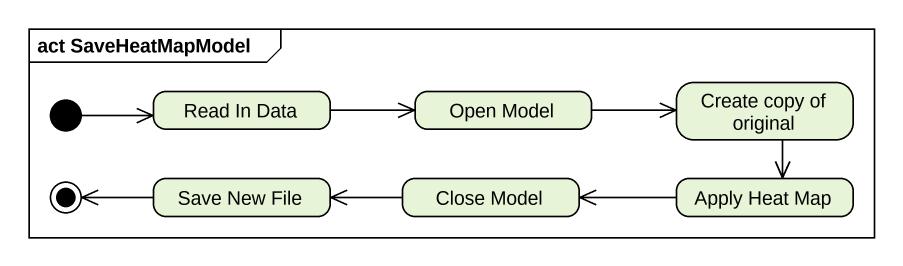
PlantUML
@startuml
mainframe act SaveHeatMapModel
hide empty description
state "Read In Data" as Read_In_Data
state "Open Model" as Open_Model
state "Create copy of original" as Create_copy_of_original
state "Save New File" as Save_New_File
state "Close Model" as Close_Model
state "Apply Heat Map" as Apply_Heat_Map
[*] -right-> Read_In_Data
Read_In_Data -right-> Open_Model
Open_Model -right-> Create_copy_of_original
Create_copy_of_original --> Apply_Heat_Map
Close_Model -left-> Save_New_File
Apply_Heat_Map -left-> Close_Model
Save_New_File -left-> [*]
@enduml
